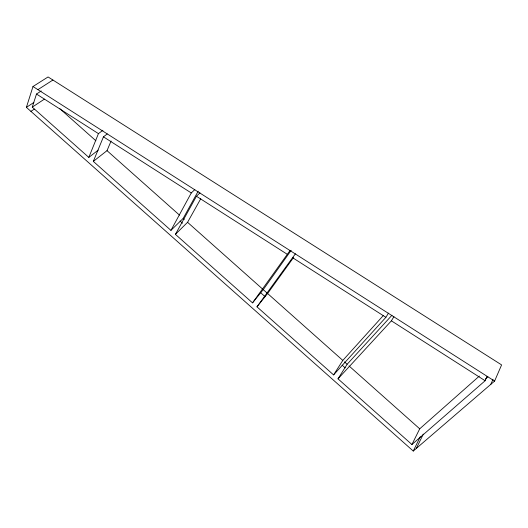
<?xml version="1.0" encoding="UTF-8"?>
<svg xmlns="http://www.w3.org/2000/svg" width="528" height="528" viewBox="0 0 528 528"><rect width="100%" height="100%" fill="white"/><g stroke="black" fill="none" stroke-linecap="round" stroke-linejoin="round"><path stroke-width="0.79" d="M26.4 107.356L32.987 86.519L48.074 76.949L501.6 364.901L494.591 381.097L413.259 451.051L26.4 107.356L33.838 102.485M98.208 150.117L88.816 157.397L32.267 107.138L36.491 94.037L41.257 90.955M88.816 157.397L98.446 133.63L102.894 130.284M198.172 191.182L183.176 218.401L170.933 230.366L93.324 161.396L103.448 136.825L107.237 133.94M93.324 161.396L107.012 150.652L111.078 141.035M490.796 384.364L493.04 379.216M391.974 315.229L347.147 364.261L337.999 378.827L411.926 444.517L485.126 380.741L487.073 376.345M416.315 448.417L423.324 434.082M413.259 451.051L420.288 436.729M411.926 444.517L419.714 428.815L479.365 376.061M170.933 230.366L191.281 192.958L194.825 189.585M291.179 250.325L263.248 289.628L252.523 302.867L175.408 234.346L196.442 196.251L199.96 192.859M175.408 234.346L187.565 222.308L200.765 198.693M337.999 378.827L391.387 320.833L393.928 316.635M295.416 253.777L256.971 306.821L333.584 374.9L385.889 317.321L388.463 313.15M333.584 374.9L342.811 360.406L383.374 315.467M252.523 302.867L290.123 250.397M293.462 257.611L267.61 293.509L256.971 306.821M485.437 379.018L487.918 376.847M30.908 111.362L34.267 109.131M32.267 107.138L44.405 99.139M37.904 89.654L52.912 80.025M32.987 86.519L494.591 381.097M36.491 94.037L98.446 133.63M103.448 136.825L191.281 192.958M196.442 196.251L287.047 254.153M292.373 257.558L385.889 317.321M391.387 320.833L485.126 380.741M59.908 108.755L95.885 140.758M107.012 150.652L179.494 215.127M183.176 218.401L184.279 219.377M187.565 222.308L262.634 289.08M263.248 289.628L342.811 360.406M344.434 361.852L347.147 364.261M348.988 365.904L419.714 428.815M180.041 221.021L182.51 223.212M260.766 292.809L265.082 296.644M342.111 365.152L345.193 367.891"/></g></svg>
